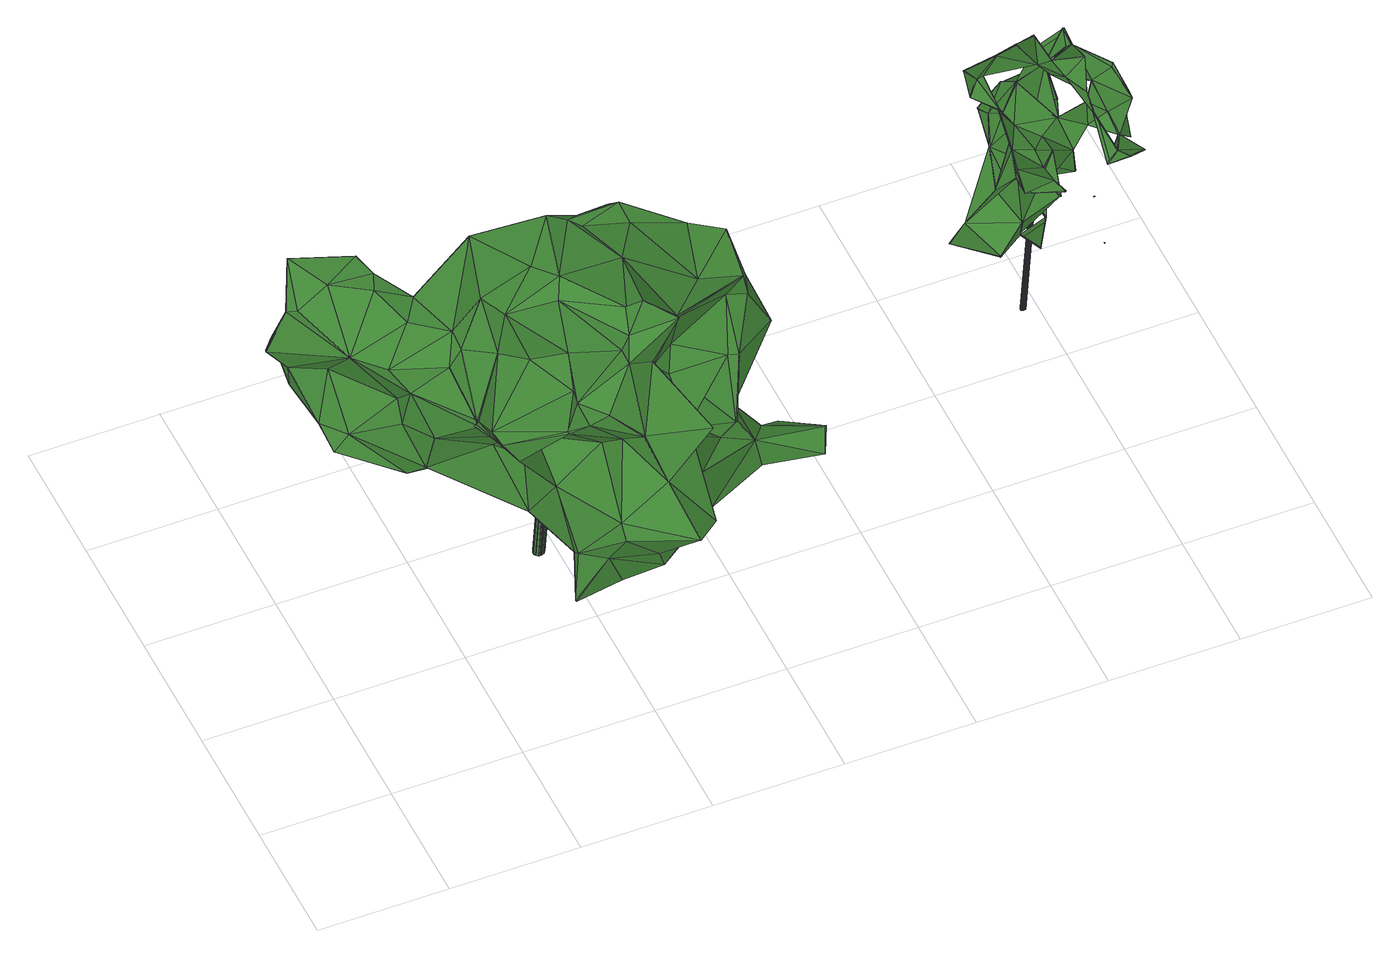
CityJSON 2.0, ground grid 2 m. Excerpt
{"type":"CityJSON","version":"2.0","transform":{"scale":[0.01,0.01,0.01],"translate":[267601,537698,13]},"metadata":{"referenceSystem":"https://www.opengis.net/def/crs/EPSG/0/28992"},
"CityObjects":{
"tree1":{"type":"SolitaryVegetationObject","attributes":{"gtid":536,"crown_width_m":5.48,"crown_median_z":16.91,"crown_r50_m":0.275,"crown_porosity":0.918,"trunk_H_m":3.79,"trunk_DBH_m":0.165,"trunk_radius_m":0.0826,"trunk_base_height_m":13.12,"original_gtid":"538"},"geometry":[{"type":"Solid","lod":"3","boundaries":[[[[0,1,2]],[[3,4,5]],[[6,7,8]],[[9,10,11]],[[12,13,14]],[[15,16,17]],[[18,19,10]],[[20,21,22]],[[23,24,25]],[[26,24,23]],[[27,28,29]],[[30,31,32]],[[33,32,31]],[[34,35,36]],[[37,38,39]],[[40,41,42]],[[43,44,45]],[[18,46,47]],[[48,49,50]],[[51,52,53]],[[52,54,36]],[[55,27,56]],[[57,58,59]],[[60,61,14]],[[62,4,63]],[[54,52,51]],[[47,64,65]],[[66,67,33]],[[15,17,39]],[[68,69,70]],[[71,72,73]],[[74,13,12]],[[9,11,75]],[[3,76,63]],[[18,77,19]],[[46,78,79]],[[80,46,79]],[[51,53,81]],[[21,82,71]],[[21,71,22]],[[0,83,1]],[[84,85,86]],[[66,33,31]],[[60,87,40]],[[88,60,40]],[[89,90,91]],[[92,93,65]],[[18,47,77]],[[94,95,96]],[[97,98,99]],[[100,101,102]],[[47,46,85]],[[103,104,105]],[[17,16,73]],[[64,106,65]],[[34,54,107]],[[88,61,60]],[[63,76,108]],[[15,108,76]],[[20,109,21]],[[110,20,111]],[[85,84,106]],[[85,106,64]],[[1,83,74]],[[51,107,54]],[[112,113,1]],[[53,114,81]],[[103,5,4]],[[44,43,115]],[[116,117,118]],[[39,38,15]],[[75,119,88]],[[91,98,89]],[[7,120,31]],[[121,122,123]],[[74,83,106]],[[124,59,125]],[[126,127,128]],[[129,127,126]],[[47,85,64]],[[98,6,130]],[[77,47,65]],[[115,131,132]],[[12,14,121]],[[86,85,80]],[[80,85,46]],[[133,17,72]],[[11,10,19]],[[15,76,134]],[[100,135,20]],[[136,115,43]],[[79,137,80]],[[138,25,139]],[[138,139,140]],[[48,87,60]],[[141,142,34]],[[4,3,63]],[[43,143,136]],[[44,132,90]],[[99,66,97]],[[92,65,106]],[[144,145,126]],[[8,146,6]],[[147,148,146]],[[149,119,150]],[[149,150,151]],[[43,45,143]],[[152,13,74]],[[135,149,153]],[[154,115,155]],[[156,151,25]],[[157,158,124]],[[159,160,100]],[[22,159,20]],[[20,159,100]],[[161,19,77]],[[46,18,162]],[[46,162,78]],[[130,163,164]],[[165,150,166]],[[150,167,166]],[[7,142,8]],[[7,30,142]],[[168,169,170]],[[168,170,160]],[[171,160,170]],[[171,170,172]],[[140,150,173]],[[174,55,56]],[[35,52,36]],[[161,11,19]],[[70,175,68]],[[68,175,176]],[[177,157,178]],[[106,179,152]],[[131,67,99]],[[180,67,131]],[[179,50,49]],[[137,50,179]],[[27,55,28]],[[161,77,93]],[[115,136,177]],[[133,72,71]],[[23,25,138]],[[181,134,169]],[[181,16,134]],[[169,134,172]],[[172,134,3]],[[182,148,183]],[[29,125,105]],[[184,164,89]],[[164,185,89]],[[62,103,4]],[[134,76,3]],[[14,49,60]],[[183,148,141]],[[100,61,101]],[[62,186,187]],[[118,187,186]],[[96,188,94]],[[161,188,96]],[[35,37,39]],[[184,98,164]],[[130,164,98]],[[125,29,124]],[[29,178,124]],[[118,117,187]],[[87,48,50]],[[184,89,98]],[[27,105,104]],[[29,105,27]],[[44,70,45]],[[189,45,70]],[[156,25,24]],[[3,5,172]],[[172,5,171]],[[153,156,190]],[[153,190,135]],[[176,191,192]],[[147,141,148]],[[150,140,139]],[[150,139,151]],[[92,188,93]],[[188,161,93]],[[163,130,193]],[[84,86,137]],[[86,80,137]],[[96,166,161]],[[179,106,137]],[[137,106,84]],[[194,50,79]],[[137,79,50]],[[41,87,50]],[[110,183,195]],[[110,195,109]],[[11,166,167]],[[148,163,193]],[[57,103,58]],[[57,5,103]],[[152,74,106]],[[11,161,166]],[[1,113,2]],[[196,89,185]],[[196,185,26]],[[109,82,21]],[[81,107,51]],[[6,120,7]],[[6,97,120]],[[171,5,197]],[[123,198,12]],[[14,13,49]],[[55,33,67]],[[55,67,28]],[[26,185,163]],[[28,199,29]],[[180,199,28]],[[130,6,146]],[[130,146,193]],[[71,73,22]],[[75,40,9]],[[42,9,40]],[[68,140,69]],[[0,143,45]],[[36,54,34]],[[200,201,30]],[[189,70,69]],[[142,141,202]],[[111,20,135]],[[40,75,88]],[[14,160,121]],[[160,14,61]],[[133,39,17]],[[16,168,73]],[[75,11,119]],[[105,58,103]],[[105,125,58]],[[9,78,162]],[[9,42,78]],[[119,101,61]],[[61,88,119]],[[10,162,18]],[[198,128,112]],[[198,112,74]],[[203,132,131]],[[98,97,6]],[[41,50,194]],[[35,204,118]],[[205,122,121]],[[118,204,201]],[[151,139,25]],[[189,69,94]],[[23,68,192]],[[119,102,101]],[[148,206,24]],[[176,192,68]],[[199,180,155]],[[199,155,177]],[[30,7,31]],[[119,149,102]],[[169,172,170]],[[107,81,207]],[[187,117,104]],[[20,110,109]],[[205,171,122]],[[191,196,192]],[[89,196,191]],[[193,146,148]],[[29,199,178]],[[34,142,35]],[[24,206,156]],[[154,155,180]],[[180,28,67]],[[177,155,115]],[[200,32,174]],[[55,174,32]],[[175,90,89]],[[35,186,37]],[[118,186,35]],[[78,194,79]],[[194,42,41]],[[42,194,78]],[[112,128,113]],[[131,115,154]],[[142,202,8]],[[110,182,183]],[[23,192,26]],[[22,73,168]],[[62,187,103]],[[104,103,187]],[[35,114,52]],[[52,114,53]],[[39,114,35]],[[82,114,39]],[[82,81,114]],[[73,72,17]],[[143,0,2]],[[188,45,189]],[[189,94,188]],[[0,45,188]],[[157,208,158]],[[74,12,198]],[[65,93,77]],[[74,112,1]],[[126,209,129]],[[141,195,183]],[[159,22,168]],[[34,207,210]],[[181,168,16]],[[169,168,181]],[[160,159,168]],[[59,145,57]],[[34,210,141]],[[135,100,102]],[[40,87,41]],[[129,113,127]],[[127,113,128]],[[111,135,190]],[[59,58,125]],[[126,211,144]],[[197,5,57]],[[197,57,145]],[[131,154,180]],[[2,212,143]],[[30,32,200]],[[208,136,212]],[[143,212,136]],[[151,156,153]],[[60,49,48]],[[160,213,100]],[[135,102,149]],[[214,176,175]],[[82,210,207]],[[205,160,171]],[[205,121,160]],[[201,204,30]],[[163,148,24]],[[163,24,26]],[[55,32,33]],[[97,66,31]],[[97,31,120]],[[30,204,142]],[[129,212,113]],[[2,113,212]],[[173,69,140]],[[142,204,35]],[[8,147,146]],[[119,167,150]],[[11,167,119]],[[165,166,96]],[[145,215,126]],[[126,215,209]],[[59,215,145]],[[151,153,149]],[[152,49,13]],[[179,49,152]],[[94,69,95]],[[69,173,95]],[[61,100,213]],[[61,213,160]],[[164,163,185]],[[9,162,10]],[[191,176,214]],[[191,214,89]],[[136,157,177]],[[208,157,136]],[[178,157,124]],[[59,124,215]],[[144,198,216]],[[12,121,123]],[[99,67,66]],[[144,217,145]],[[197,145,217]],[[110,111,190]],[[156,182,190]],[[110,190,182]],[[109,195,82]],[[171,197,217]],[[171,217,144]],[[182,156,206]],[[23,138,68]],[[140,68,138]],[[201,218,116]],[[201,116,118]],[[116,218,200]],[[201,200,218]],[[192,196,26]],[[178,199,177]],[[210,195,141]],[[198,144,211]],[[158,215,124]],[[210,82,195]],[[116,200,117]],[[219,117,200]],[[182,206,148]],[[99,220,131]],[[70,44,90]],[[175,70,90]],[[91,220,98]],[[98,220,99]],[[95,173,165]],[[150,165,173]],[[95,165,96]],[[63,108,62]],[[186,62,108]],[[186,108,37]],[[104,56,27]],[[200,174,219]],[[174,56,219]],[[212,129,209]],[[212,209,208]],[[15,134,16]],[[115,132,44]],[[214,175,89]],[[15,38,108]],[[108,38,37]],[[123,122,171]],[[123,171,144]],[[104,117,56]],[[219,56,117]],[[202,221,8]],[[8,221,147]],[[141,147,221]],[[202,141,221]],[[203,91,132]],[[91,90,132]],[[83,0,222]],[[106,222,92]],[[83,222,106]],[[131,220,203]],[[91,203,220]],[[188,92,222]],[[188,222,0]],[[128,211,126]],[[198,211,128]],[[208,209,158]],[[82,133,71]],[[39,133,82]],[[209,215,158]],[[123,216,198]],[[144,216,123]],[[82,207,81]],[[34,107,207]],[[223,224,225]],[[223,225,226]],[[226,225,227]],[[226,227,228]],[[225,224,229]],[[225,229,227]],[[227,229,230]],[[227,230,228]],[[229,224,231]],[[229,231,230]],[[230,231,232]],[[230,232,228]],[[231,224,233]],[[231,233,232]],[[232,233,234]],[[232,234,228]],[[233,224,235]],[[233,235,234]],[[234,235,236]],[[234,236,228]],[[235,224,237]],[[235,237,236]],[[236,237,238]],[[236,238,228]],[[237,224,239]],[[237,239,238]],[[238,239,240]],[[238,240,228]],[[239,224,241]],[[239,241,240]],[[240,241,242]],[[240,242,228]],[[241,224,243]],[[241,243,242]],[[242,243,244]],[[242,244,228]],[[243,224,245]],[[243,245,244]],[[244,245,246]],[[244,246,228]],[[245,224,247]],[[245,247,246]],[[246,247,248]],[[246,248,228]],[[247,224,249]],[[247,249,248]],[[248,249,250]],[[248,250,228]],[[249,224,251]],[[249,251,250]],[[250,251,252]],[[250,252,228]],[[251,224,253]],[[251,253,252]],[[252,253,254]],[[252,254,228]],[[253,224,255]],[[253,255,254]],[[254,255,256]],[[254,256,228]],[[255,224,257]],[[255,257,256]],[[256,257,258]],[[256,258,228]],[[257,224,259]],[[257,259,258]],[[258,259,260]],[[258,260,228]],[[259,224,261]],[[259,261,260]],[[260,261,262]],[[260,262,228]],[[261,224,263]],[[261,263,262]],[[262,263,264]],[[262,264,228]],[[263,224,265]],[[263,265,264]],[[264,265,266]],[[264,266,228]],[[265,224,267]],[[265,267,266]],[[266,267,268]],[[266,268,228]],[[267,224,269]],[[267,269,268]],[[268,269,270]],[[268,270,228]],[[269,224,271]],[[269,271,270]],[[270,271,272]],[[270,272,228]],[[271,224,223]],[[271,223,272]],[[272,223,226]],[[272,226,228]]]]}]},
"tree2":{"type":"SolitaryVegetationObject","attributes":{"gtid":535,"crown_width_m":2.71,"crown_median_z":16.67,"crown_r50_m":0.21,"crown_porosity":0.936,"trunk_H_m":3.45,"trunk_DBH_m":0.0712,"trunk_radius_m":0.0356,"trunk_base_height_m":13.22,"original_gtid":"537"},"geometry":[{"type":"Solid","lod":"3","boundaries":[[[[273,274,275]],[[276,277,278]],[[279,280,281]],[[282,274,283]],[[284,285,276]],[[284,286,285]],[[287,288,289]],[[290,291,292]],[[293,294,295]],[[296,297,298]],[[284,299,300]],[[301,302,303]],[[304,305,306]],[[282,283,307]],[[283,308,307]],[[309,310,311]],[[312,313,304]],[[301,314,315]],[[316,317,318]],[[319,320,321]],[[322,323,324]],[[325,326,327]],[[316,328,317]],[[329,302,330]],[[331,332,333]],[[293,295,334]],[[335,336,337]],[[326,338,302]],[[279,339,280]],[[340,287,290]],[[341,287,340]],[[342,343,344]],[[345,346,347]],[[348,349,350]],[[349,351,350]],[[352,307,308]],[[344,343,353]],[[354,355,356]],[[357,358,359]],[[357,360,358]],[[361,362,363]],[[361,364,362]],[[364,363,362]],[[340,292,306]],[[327,326,365]],[[366,344,367]],[[368,321,320]],[[368,320,369]],[[370,316,318]],[[302,329,371]],[[276,278,284]],[[312,372,313]],[[373,374,368]],[[360,375,358]],[[318,337,376]],[[377,352,308]],[[378,379,380]],[[378,380,381]],[[382,295,294]],[[290,382,291]],[[377,308,311]],[[302,371,354]],[[383,384,331]],[[357,355,354]],[[357,385,380]],[[348,350,386]],[[367,387,388]],[[389,384,340]],[[389,288,384]],[[287,390,391]],[[392,393,394]],[[395,394,393]],[[396,313,397]],[[288,398,331]],[[377,311,310]],[[345,399,365]],[[400,345,365]],[[293,334,401]],[[315,314,402]],[[294,403,291]],[[404,405,406]],[[328,406,317]],[[407,298,408]],[[282,407,408]],[[352,409,373]],[[374,373,409]],[[410,306,403]],[[411,412,413]],[[285,280,313]],[[414,406,415]],[[378,277,346]],[[408,298,416]],[[417,390,320]],[[377,310,407]],[[415,388,414]],[[365,399,327]],[[369,391,373]],[[323,418,419]],[[308,283,274]],[[308,274,273]],[[333,332,408]],[[413,412,410]],[[412,294,410]],[[308,273,311]],[[392,394,395]],[[378,381,299]],[[316,420,328]],[[274,282,408]],[[342,421,343]],[[335,376,336]],[[379,400,365]],[[359,422,357]],[[415,406,328]],[[414,404,406]],[[381,366,388]],[[321,374,319]],[[380,385,366]],[[380,366,381]],[[357,422,375]],[[375,342,423]],[[423,357,375]],[[357,423,385]],[[366,423,342]],[[385,423,366]],[[366,342,344]],[[424,273,335]],[[400,379,425]],[[417,320,319]],[[300,387,284]],[[298,297,416]],[[379,426,380]],[[318,317,405]],[[274,310,309]],[[325,338,326]],[[303,346,427]],[[277,427,346]],[[415,300,388]],[[381,388,300]],[[282,307,407]],[[411,403,294]],[[411,413,403]],[[363,364,361]],[[306,428,389]],[[429,373,391]],[[274,419,407]],[[286,430,418]],[[389,428,431]],[[432,314,301]],[[289,430,286]],[[307,352,433]],[[369,390,341]],[[416,333,408]],[[434,435,333]],[[416,434,333]],[[416,297,434]],[[395,393,392]],[[314,350,402]],[[325,351,303]],[[349,303,351]],[[341,390,287]],[[388,387,370]],[[424,370,436]],[[405,317,406]],[[350,334,437]],[[350,437,386]],[[307,377,407]],[[438,439,401]],[[438,401,277]],[[438,277,439]],[[288,389,289]],[[417,409,429]],[[370,318,436]],[[412,411,294]],[[425,345,400]],[[380,355,357]],[[331,333,435]],[[440,327,399]],[[399,345,347]],[[399,347,440]],[[376,337,336]],[[383,441,384]],[[435,441,383]],[[435,434,441]],[[383,331,435]],[[340,384,441]],[[366,367,388]],[[370,387,316]],[[296,398,288]],[[287,296,288]],[[274,324,419]],[[290,329,301]],[[305,442,428]],[[285,418,281]],[[343,354,371]],[[408,322,324]],[[304,443,442]],[[407,398,298]],[[410,403,413]],[[274,408,324]],[[419,324,323]],[[314,334,350]],[[302,301,330]],[[288,331,384]],[[318,444,436]],[[305,428,306]],[[296,391,369]],[[358,422,359]],[[274,407,310]],[[367,289,286]],[[365,326,356]],[[275,274,444]],[[323,445,418]],[[367,284,387]],[[367,286,284]],[[379,446,425]],[[426,355,380]],[[290,289,353]],[[290,353,343]],[[397,313,447]],[[299,278,448]],[[369,341,449]],[[369,449,297]],[[422,358,375]],[[325,450,351]],[[357,354,421]],[[357,421,360]],[[287,391,296]],[[323,322,445]],[[275,376,273]],[[332,445,322]],[[291,382,294]],[[354,343,421]],[[429,390,417]],[[303,302,338]],[[303,338,325]],[[414,388,370]],[[414,370,424]],[[377,451,352]],[[273,376,335]],[[427,452,432]],[[368,374,321]],[[390,429,391]],[[402,351,386]],[[386,351,348]],[[348,450,349]],[[348,351,450]],[[349,450,325]],[[349,325,440]],[[325,327,440]],[[300,415,420]],[[290,343,329]],[[440,303,349]],[[328,420,415]],[[276,396,397]],[[276,285,396]],[[303,432,301]],[[427,432,303]],[[444,274,436]],[[318,275,444]],[[424,436,273]],[[382,301,315]],[[281,445,443]],[[281,418,445]],[[311,273,436]],[[436,309,311]],[[309,436,274]],[[402,386,437]],[[342,375,421]],[[402,350,351]],[[296,369,297]],[[418,285,286]],[[447,313,372]],[[299,381,300]],[[369,373,368]],[[289,367,353]],[[353,367,344]],[[430,289,389]],[[276,447,277]],[[290,287,289]],[[280,285,281]],[[451,307,433]],[[307,451,377]],[[408,332,322]],[[340,453,341]],[[441,453,340]],[[419,418,332]],[[443,332,418]],[[295,437,334]],[[332,443,445]],[[360,421,375]],[[340,306,389]],[[396,285,313]],[[371,329,343]],[[290,292,340]],[[382,290,301]],[[403,292,291]],[[306,439,312]],[[306,312,304]],[[420,387,300]],[[420,316,387]],[[379,356,426]],[[365,356,379]],[[319,454,417]],[[409,417,454]],[[451,373,429]],[[433,373,451]],[[433,352,373]],[[409,454,374]],[[319,374,454]],[[429,409,451]],[[352,451,409]],[[389,431,418]],[[443,418,431]],[[419,398,407]],[[378,446,379]],[[378,346,446]],[[313,280,304]],[[443,304,280]],[[443,280,339]],[[439,293,401]],[[277,452,427]],[[455,303,347]],[[455,347,346]],[[453,449,341]],[[434,297,449]],[[453,434,449]],[[296,298,398]],[[419,332,398]],[[332,331,398]],[[441,434,453]],[[301,329,330]],[[281,339,279]],[[281,443,339]],[[293,410,294]],[[306,410,293]],[[306,293,439]],[[276,397,447]],[[418,430,389]],[[455,346,303]],[[440,347,303]],[[369,320,390]],[[346,345,446]],[[425,446,345]],[[302,356,326]],[[354,356,302]],[[442,305,304]],[[277,447,372]],[[277,372,439]],[[356,355,426]],[[439,372,312]],[[315,437,295]],[[402,437,315]],[[382,315,295]],[[306,292,403]],[[424,404,414]],[[334,314,452]],[[401,334,452]],[[401,452,277]],[[443,428,442]],[[443,431,428]],[[318,376,275]],[[277,378,278]],[[424,337,318]],[[424,318,405]],[[337,424,335]],[[284,278,299]],[[314,432,452]],[[378,448,278]],[[299,448,378]],[[405,404,424]],[[456,457,458]],[[456,458,459]],[[459,458,460]],[[459,460,461]],[[458,457,462]],[[458,462,460]],[[460,462,463]],[[460,463,461]],[[462,457,464]],[[462,464,463]],[[463,464,465]],[[463,465,461]],[[464,457,466]],[[464,466,465]],[[465,466,467]],[[465,467,461]],[[466,457,468]],[[466,468,467]],[[468,457,469]],[[468,469,467]],[[467,469,470]],[[467,470,461]],[[469,457,471]],[[469,471,470]],[[470,471,472]],[[470,472,461]],[[471,457,473]],[[471,473,472]],[[472,473,474]],[[472,474,461]],[[473,457,475]],[[473,475,474]],[[474,475,476]],[[474,476,461]],[[476,475,477]],[[476,477,461]],[[475,457,478]],[[475,478,477]],[[477,478,479]],[[477,479,461]],[[478,457,480]],[[478,480,479]],[[479,480,481]],[[479,481,461]],[[480,457,482]],[[480,482,481]],[[482,457,483]],[[482,483,481]],[[481,483,484]],[[481,484,461]],[[483,457,485]],[[483,485,484]],[[484,485,486]],[[484,486,461]],[[486,485,487]],[[486,487,461]],[[485,457,488]],[[485,488,487]],[[487,488,489]],[[487,489,461]],[[488,457,490]],[[488,490,489]],[[489,490,491]],[[489,491,461]],[[490,457,492]],[[490,492,491]],[[491,492,493]],[[491,493,461]],[[492,457,494]],[[492,494,493]],[[493,494,495]],[[493,495,461]],[[494,457,496]],[[494,496,495]],[[495,496,497]],[[495,497,461]],[[496,457,498]],[[496,498,497]],[[497,498,499]],[[497,499,461]],[[498,457,500]],[[498,500,499]],[[499,500,459]],[[499,459,461]],[[500,457,456]],[[500,456,459]]]]}]}
},
"vertices":[
[253,365,485],[234,332,452],[253,334,478],[391,76,281],[482,26,293],[388,87,308],[664,321,469],[690,259,425],[680,288,405],[207,591,296],[200,585,391],[251,550,343],[205,317,336],[182,377,318],[205,347,250],[465,114,168],[413,142,132],[454,143,146],[142,585,428],[208,568,400],[473,385,157],[512,351,159],[457,279,134],[525,503,426],[526,481,336],[499,552,332],[549,487,445],[474,177,511],[512,172,587],[432,162,538],[622,214,429],[649,246,509],[616,247,520],[640,241,551],[664,234,250],[638,196,268],[736,177,272],[538,155,282],[525,198,200],[565,182,175],[168,477,269],[125,527,268],[159,594,271],[359,335,599],[411,400,618],[316,450,569],[90,560,405],[83,549,527],[109,446,226],[128,439,260],[100,478,257],[734,197,242],[731,165,230],[731,166,229],[738,178,272],[524,202,556],[493,219,454],[419,154,401],[434,115,436],[364,141,462],[192,382,210],[260,388,197],[522,66,277],[494,54,262],[72,487,485],[121,497,507],[640,242,552],[523,203,558],[413,477,475],[380,475,461],[387,449,542],[481,280,168],[470,222,188],[460,231,180],[185,354,399],[258,509,218],[449,95,215],[178,528,512],[136,587,282],[87,551,271],[56,542,387],[688,248,213],[568,252,189],[161,375,436],[36,514,393],[61,503,473],[36,516,394],[111,448,225],[256,478,208],[518,431,567],[463,416,581],[525,410,588],[178,466,502],[189,493,506],[300,418,488],[324,387,416],[249,418,373],[655,334,552],[612,372,546],[585,273,539],[378,371,163],[277,372,246],[337,404,282],[458,84,365],[533,101,426],[436,115,437],[122,422,432],[694,244,237],[501,89,258],[519,356,165],[527,374,227],[438,390,248],[241,247,423],[226,218,454],[651,201,207],[384,295,608],[502,187,353],[515,146,396],[582,188,304],[288,487,232],[669,301,486],[286,301,306],[308,275,306],[298,254,363],[352,157,497],[388,128,486],[250,185,429],[221,210,458],[219,210,456],[228,217,455],[606,399,463],[487,311,587],[440,393,603],[526,200,199],[381,115,214],[407,412,193],[299,288,573],[66,509,354],[427,493,417],[433,521,338],[398,522,432],[594,334,297],[618,225,319],[284,338,564],[275,182,389],[344,169,428],[603,360,411],[601,359,410],[574,418,343],[374,474,294],[356,473,313],[409,518,302],[192,417,327],[411,489,296],[451,216,593],[450,215,594],[509,503,281],[379,252,497],[376,227,445],[405,300,143],[327,270,184],[218,521,429],[168,583,386],[574,452,448],[585,424,477],[299,421,313],[227,500,330],[242,471,267],[370,192,157],[345,148,114],[360,188,167],[341,206,289],[348,144,211],[389,446,395],[533,249,453],[462,415,579],[398,417,495],[374,275,582],[434,193,535],[119,490,347],[468,195,619],[346,147,113],[528,418,317],[585,371,263],[583,371,518],[568,438,478],[539,154,284],[513,130,391],[232,453,479],[317,451,567],[446,453,287],[510,384,444],[492,456,419],[591,407,407],[100,539,267],[574,313,221],[566,437,477],[405,196,360],[242,245,412],[443,186,568],[608,222,426],[609,195,317],[578,271,323],[459,386,590],[611,196,317],[324,282,295],[527,475,324],[686,249,214],[335,285,471],[247,215,429],[586,290,221],[245,215,427],[293,300,486],[372,340,236],[445,360,525],[343,171,430],[287,225,388],[328,248,356],[554,272,356],[518,220,427],[529,379,575],[615,282,415],[207,416,473],[383,345,11],[375,345,12],[383,347,12],[402,334,391],[402,336,391],[394,334,391],[382,349,12],[401,338,391],[381,351,12],[400,340,391],[379,352,12],[398,341,391],[377,353,12],[396,342,391],[375,353,12],[394,342,391],[373,353,12],[392,342,392],[371,352,12],[390,341,392],[369,351,12],[388,340,392],[368,349,12],[387,338,392],[367,347,12],[386,336,392],[367,345,12],[386,334,392],[367,343,12],[386,332,392],[368,341,12],[387,330,391],[369,339,12],[388,328,391],[371,338,12],[389,327,391],[373,337,12],[391,326,391],[375,337,12],[393,326,391],[377,337,12],[396,326,391],[379,338,12],[398,327,391],[381,339,11],[399,328,391],[382,341,11],[401,330,391],[383,343,11],[402,331,391],
[1205,511,482],[1230,519,473],[1213,541,509],[1154,566,354],[1143,537,320],[1144,536,320],[1254,631,384],[1255,602,378],[1254,630,385],[1269,496,488],[1269,494,488],[1164,539,377],[1199,572,394],[1199,570,394],[1269,485,360],[1286,528,359],[1229,499,379],[1245,480,325],[1256,496,263],[1229,524,288],[1205,542,268],[1245,554,250],[1218,510,256],[1297,479,381],[1340,493,377],[1299,538,387],[1168,509,378],[1147,515,413],[1204,490,305],[1203,431,296],[1144,434,243],[1255,589,321],[1267,586,315],[1235,541,309],[1259,465,451],[1235,482,473],[1225,514,454],[1245,522,431],[1225,512,454],[1183,573,337],[1189,600,370],[1182,516,252],[1218,509,257],[1137,547,456],[1103,535,491],[1150,530,507],[1283,366,405],[1311,383,390],[1311,382,391],[1282,596,444],[1280,596,444],[1281,568,438],[1144,432,243],[1140,416,283],[1098,395,252],[1126,544,457],[1211,461,316],[1209,461,316],[1299,539,386],[1277,574,430],[1337,552,393],[1182,517,252],[1169,502,545],[1169,503,547],[1168,503,546],[1141,417,283],[1255,630,384],[1280,515,333],[1323,458,339],[1174,420,377],[1201,451,370],[1174,450,383],[1029,414,290],[1067,449,280],[1067,448,280],[1173,428,207],[1143,433,242],[1202,478,210],[1173,428,209],[1256,435,438],[1198,480,372],[1185,448,330],[1138,428,363],[1140,417,284],[1137,399,360],[1182,361,382],[1181,360,382],[1177,390,376],[1269,424,182],[1268,424,183],[1268,424,181],[1268,425,182],[1098,396,253],[1143,458,389],[1168,509,380],[1311,384,391],[1299,442,370],[1137,545,456],[1205,430,296],[1182,573,336],[1276,396,392],[1283,368,405],[1177,390,378],[1169,504,546],[1257,465,451],[1120,465,310],[1067,449,282],[1136,428,364],[1142,458,388],[1255,495,263],[1333,548,388],[1287,528,359],[1122,396,416],[1203,478,209],[1148,516,414],[1148,514,414],[1245,530,340],[1298,441,370],[1297,442,370],[1294,518,174],[1293,518,175],[1294,519,175],[1295,518,175],[1188,601,371],[1152,599,335],[1298,538,386],[1097,396,252],[1029,413,291],[1173,509,310],[1203,478,211],[1247,554,251],[1104,534,491],[1102,534,491],[1103,534,490],[1247,522,431],[1282,567,438],[1275,395,392],[1246,554,252],[1253,580,231],[1253,582,232],[1254,581,232],[1126,542,457],[1114,538,430],[1333,548,390],[1262,399,366],[1255,601,379],[1275,574,430],[1115,539,430],[1174,420,375],[1181,361,383],[1124,396,416],[1150,528,507],[1028,414,291],[1121,465,309],[1122,465,310],[1267,585,316],[1262,401,367],[1218,549,357],[1255,588,322],[1173,507,310],[1257,435,437],[1349,522,357],[1337,553,392],[1205,513,482],[1203,479,210],[1180,540,334],[1192,577,293],[1098,396,251],[1348,522,356],[1268,586,316],[1256,602,379],[1213,543,509],[1281,596,443],[1066,449,281],[1152,597,334],[1173,508,311],[1328,488,361],[1173,427,208],[1256,436,436],[1172,508,310],[1328,489,360],[1282,367,405],[1140,418,283],[1179,495,22],[1175,495,22],[1178,496,22],[1203,497,366],[1203,498,366],[1200,497,367],[1178,497,22],[1203,499,366],[1178,498,22],[1202,500,367],[1177,498,22],[1201,501,367],[1176,498,22],[1175,499,22],[1200,501,367],[1174,498,22],[1199,501,367],[1173,498,22],[1198,501,367],[1172,497,22],[1197,500,367],[1197,499,367],[1172,496,22],[1196,498,367],[1171,495,22],[1196,497,367],[1172,494,22],[1172,493,22],[1197,496,367],[1173,492,22],[1197,495,367],[1198,494,367],[1174,492,22],[1199,494,367],[1175,491,22],[1200,494,367],[1176,492,22],[1201,494,367],[1177,492,22],[1202,494,367],[1178,492,22],[1202,495,367],[1178,493,22],[1203,496,366],[1178,494,22]
]}
